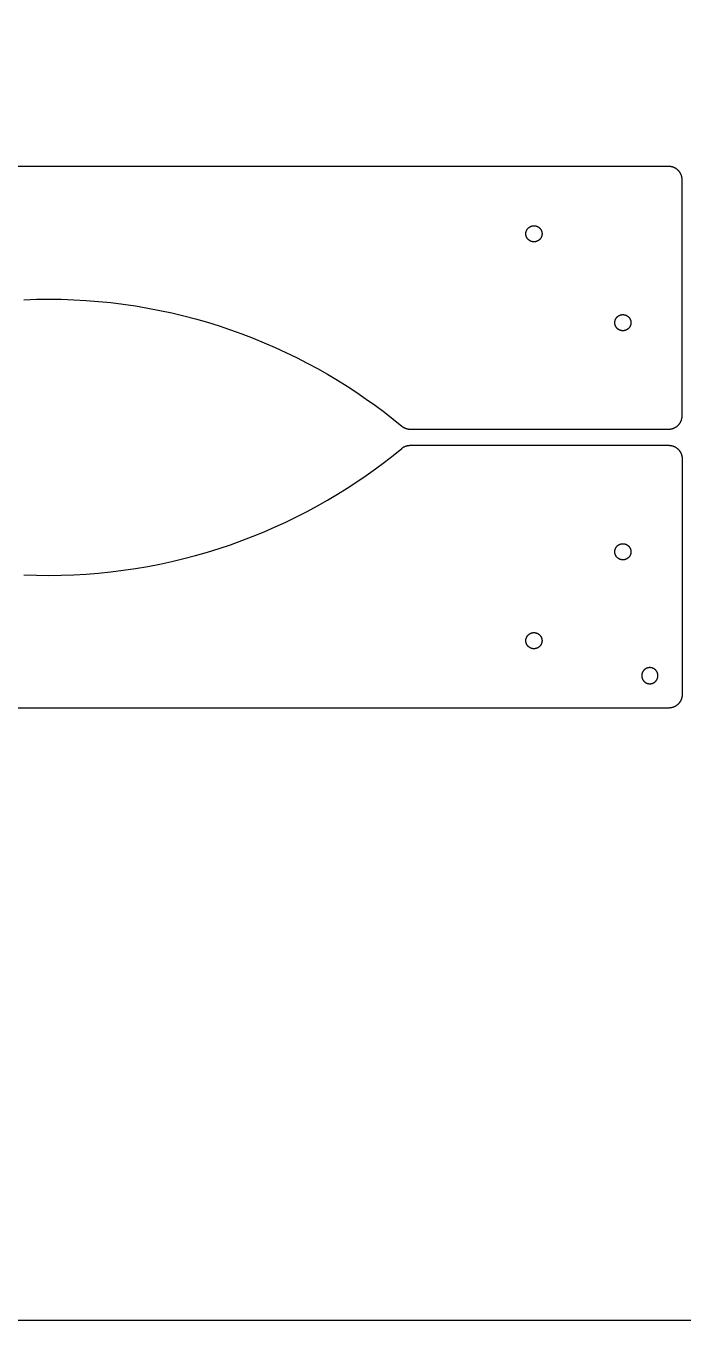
# Model space of a CAD drawing. Header units: millimetres. Extents: x 0 to 1736, y 0 to 1922.
# Drawn here: x 878.8 to 1122.6, y 0 to 480.5 of the extents above; entities that cross this region are included whole.
import ezdxf

# ---------------------------------------------------------------- set-up
doc = ezdxf.new("R2010")
doc.units = ezdxf.units.MM
doc.header["$MEASUREMENT"] = 0
doc.layers.add('Default', color=18, linetype='Continuous', true_color=0x000000)

msp = doc.modelspace()

# ---------------------------------------------------------------- linework, layer by layer
at = {"layer": 'Default', "color": 251, "true_color": 0x696969}
msp.add_lwpolyline([(0, 0), (1736, 0), (1736, 961), (0, 961)], close=True, dxfattribs=at)
at = {"layer": 'Default'}
for points in [[(878.06, 378.84), (882.68, 379), (887.3, 379.05), (891.92, 379), (896.54, 378.84), (901.15, 378.58), (905.75, 378.22), (910.33, 377.75), (914.9, 377.18), (919.45, 376.52), (923.98, 375.75), (928.47, 374.88), (932.94, 373.91), (937.37, 372.85), (941.77, 371.7), (946.12, 370.45), (950.44, 369.11), (954.71, 367.68), (958.93, 366.16), (963.1, 364.56), (967.22, 362.87), (971.28, 361.1), (975.28, 359.26), (979.23, 357.34), (983.11, 355.34), (986.94, 353.28), (990.69, 351.14), (994.38, 348.94), (998, 346.68), (1001.56, 344.36), (1005.04, 341.97), (1008.45, 339.54), (1011.79, 337.05), (1015.05, 334.51), (1018.24, 331.93), (1018.32, 331.86), (1018.41, 331.8), (1018.49, 331.73), (1018.58, 331.67), (1018.67, 331.61), (1018.76, 331.55), (1018.85, 331.49), (1018.95, 331.44), (1019.04, 331.39), (1019.14, 331.34), (1019.23, 331.29), (1019.33, 331.24), (1019.43, 331.2), (1019.53, 331.15), (1019.63, 331.11), (1019.73, 331.08), (1019.84, 331.04), (1019.94, 331.01), (1020.05, 330.98), (1020.15, 330.95), (1020.26, 330.92), (1020.36, 330.9), (1020.47, 330.87), (1020.57, 330.85), (1020.68, 330.84), (1020.79, 330.82), (1020.9, 330.81), (1021, 330.8), (1021.11, 330.79), (1021.22, 330.78), (1021.32, 330.78), (1021.43, 330.78), (1117.3, 330.78), (1117.41, 330.78), (1117.52, 330.79), (1117.63, 330.79), (1117.75, 330.8), (1117.86, 330.81), (1117.98, 330.83), (1118.09, 330.84), (1118.21, 330.86), (1118.32, 330.89), (1118.44, 330.91), (1118.56, 330.94), (1118.67, 330.97), (1118.79, 331.01), (1118.91, 331.05), (1119.02, 331.09), (1119.14, 331.13), (1119.25, 331.18), (1119.37, 331.23), (1119.48, 331.28), (1119.59, 331.34), (1119.7, 331.4), (1119.82, 331.46), (1119.92, 331.53), (1120.03, 331.6), (1120.14, 331.67), (1120.24, 331.74), (1120.35, 331.82), (1120.45, 331.9), (1120.55, 331.98), (1120.64, 332.07), (1120.74, 332.15), (1120.83, 332.24), (1120.92, 332.34), (1121.01, 332.43), (1121.1, 332.53), (1121.18, 332.63), (1121.26, 332.73), (1121.34, 332.83), (1121.41, 332.94), (1121.48, 333.04), (1121.55, 333.15), (1121.62, 333.26), (1121.68, 333.37), (1121.74, 333.48), (1121.79, 333.6), (1121.85, 333.71), (1121.9, 333.82), (1121.95, 333.94), (1121.99, 334.06), (1122.03, 334.17), (1122.07, 334.29), (1122.1, 334.4), (1122.14, 334.52), (1122.16, 334.64), (1122.19, 334.75), (1122.21, 334.87), (1122.23, 334.99), (1122.25, 335.1), (1122.26, 335.22), (1122.28, 335.33), (1122.29, 335.44), (1122.29, 335.56), (1122.3, 335.67), (1122.3, 335.78), (1122.3, 423.31), (1122.3, 423.42), (1122.29, 423.53), (1122.29, 423.65), (1122.28, 423.76), (1122.26, 423.87), (1122.25, 423.99), (1122.23, 424.1), (1122.21, 424.22), (1122.19, 424.34), (1122.16, 424.45), (1122.14, 424.57), (1122.1, 424.69), (1122.07, 424.8), (1122.03, 424.92), (1121.99, 425.04), (1121.95, 425.15), (1121.9, 425.27), (1121.85, 425.38), (1121.79, 425.49), (1121.74, 425.61), (1121.68, 425.72), (1121.62, 425.83), (1121.55, 425.94), (1121.48, 426.05), (1121.41, 426.15), (1121.34, 426.26), (1121.26, 426.36), (1121.18, 426.46), (1121.1, 426.56), (1121.01, 426.66), (1120.92, 426.75), (1120.83, 426.85), (1120.74, 426.94), (1120.64, 427.02), (1120.55, 427.11), (1120.45, 427.19), (1120.35, 427.27), (1120.24, 427.35), (1120.14, 427.42), (1120.03, 427.5), (1119.92, 427.56), (1119.82, 427.63), (1119.7, 427.69), (1119.59, 427.75), (1119.48, 427.81), (1119.37, 427.86), (1119.25, 427.91), (1119.14, 427.96), (1119.02, 428), (1118.91, 428.05), (1118.79, 428.08), (1118.67, 428.12), (1118.56, 428.15), (1118.44, 428.18), (1118.32, 428.2), (1118.21, 428.23), (1118.09, 428.25), (1117.98, 428.26), (1117.86, 428.28), (1117.75, 428.29), (1117.63, 428.3), (1117.52, 428.31), (1117.41, 428.31), (1117.3, 428.31), (657.3, 428.31)], [(878.06, 276.72), (882.68, 276.57), (887.3, 276.51), (891.92, 276.57), (896.54, 276.72), (901.15, 276.98), (905.75, 277.34), (910.33, 277.81), (914.9, 278.38), (919.45, 279.04), (923.98, 279.81), (928.47, 280.68), (932.94, 281.65), (937.37, 282.71), (941.77, 283.86), (946.12, 285.11), (950.44, 286.45), (954.71, 287.88), (958.93, 289.4), (963.1, 291), (967.22, 292.69), (971.28, 294.46), (975.28, 296.3), (979.23, 298.22), (983.11, 300.22), (986.94, 302.28), (990.69, 304.42), (994.38, 306.62), (998, 308.88), (1001.56, 311.2), (1005.04, 313.59), (1008.45, 316.02), (1011.79, 318.51), (1015.05, 321.05), (1018.24, 323.63), (1018.32, 323.7), (1018.41, 323.77), (1018.49, 323.83), (1018.58, 323.89), (1018.67, 323.95), (1018.76, 324.01), (1018.85, 324.07), (1018.95, 324.12), (1019.04, 324.17), (1019.14, 324.22), (1019.23, 324.27), (1019.33, 324.32), (1019.43, 324.36), (1019.53, 324.41), (1019.63, 324.45), (1019.73, 324.49), (1019.84, 324.52), (1019.94, 324.55), (1020.05, 324.59), (1020.15, 324.61), (1020.26, 324.64), (1020.36, 324.67), (1020.47, 324.69), (1020.57, 324.71), (1020.68, 324.72), (1020.79, 324.74), (1020.9, 324.75), (1021, 324.76), (1021.11, 324.77), (1021.22, 324.78), (1021.32, 324.78), (1021.43, 324.78), (1117.3, 324.78), (1117.41, 324.78), (1117.52, 324.78), (1117.63, 324.77), (1117.75, 324.76), (1117.86, 324.75), (1117.98, 324.73), (1118.09, 324.72), (1118.21, 324.7), (1118.32, 324.67), (1118.44, 324.65), (1118.56, 324.62), (1118.67, 324.59), (1118.79, 324.55), (1118.91, 324.51), (1119.02, 324.47), (1119.14, 324.43), (1119.25, 324.38), (1119.37, 324.33), (1119.48, 324.28), (1119.59, 324.22), (1119.7, 324.16), (1119.82, 324.1), (1119.92, 324.03), (1120.03, 323.97), (1120.14, 323.89), (1120.24, 323.82), (1120.35, 323.74), (1120.45, 323.66), (1120.55, 323.58), (1120.64, 323.49), (1120.74, 323.41), (1120.83, 323.32), (1120.92, 323.22), (1121.01, 323.13), (1121.1, 323.03), (1121.18, 322.93), (1121.26, 322.83), (1121.34, 322.73), (1121.41, 322.62), (1121.48, 322.52), (1121.55, 322.41), (1121.62, 322.3), (1121.68, 322.19), (1121.74, 322.08), (1121.79, 321.96), (1121.85, 321.85), (1121.9, 321.74), (1121.95, 321.62), (1121.99, 321.51), (1122.03, 321.39), (1122.07, 321.27), (1122.1, 321.16), (1122.14, 321.04), (1122.16, 320.92), (1122.19, 320.81), (1122.21, 320.69), (1122.23, 320.57), (1122.25, 320.46), (1122.26, 320.34), (1122.28, 320.23), (1122.29, 320.12), (1122.29, 320), (1122.3, 319.89), (1122.3, 319.78), (1122.3, 232.25), (1122.3, 232.14), (1122.29, 232.03), (1122.29, 231.91), (1122.28, 231.8), (1122.26, 231.69), (1122.25, 231.57), (1122.23, 231.46), (1122.21, 231.34), (1122.19, 231.22), (1122.16, 231.11), (1122.14, 230.99), (1122.1, 230.87), (1122.07, 230.76), (1122.03, 230.64), (1121.99, 230.52), (1121.95, 230.41), (1121.9, 230.29), (1121.85, 230.18), (1121.79, 230.07), (1121.74, 229.95), (1121.68, 229.84), (1121.62, 229.73), (1121.55, 229.62), (1121.48, 229.51), (1121.41, 229.41), (1121.34, 229.3), (1121.26, 229.2), (1121.18, 229.1), (1121.1, 229), (1121.01, 228.9), (1120.92, 228.81), (1120.83, 228.71), (1120.74, 228.62), (1120.64, 228.54), (1120.55, 228.45), (1120.45, 228.37), (1120.35, 228.29), (1120.24, 228.21), (1120.14, 228.14), (1120.03, 228.06), (1119.92, 228), (1119.82, 227.93), (1119.7, 227.87), (1119.59, 227.81), (1119.48, 227.75), (1119.37, 227.7), (1119.25, 227.65), (1119.14, 227.6), (1119.02, 227.56), (1118.91, 227.52), (1118.79, 227.48), (1118.67, 227.44), (1118.56, 227.41), (1118.44, 227.38), (1118.32, 227.36), (1118.21, 227.33), (1118.09, 227.31), (1117.98, 227.3), (1117.86, 227.28), (1117.75, 227.27), (1117.63, 227.26), (1117.52, 227.25), (1117.41, 227.25), (1117.3, 227.25), (657.3, 227.25)]]:
    msp.add_lwpolyline(points, dxfattribs=at)
for points in [[(1067.3, 406.31), (1067.36, 406.31), (1067.43, 406.31), (1067.5, 406.3), (1067.57, 406.3), (1067.63, 406.29), (1067.7, 406.28), (1067.77, 406.27), (1067.84, 406.26), (1067.91, 406.25), (1067.98, 406.23), (1068.05, 406.21), (1068.12, 406.2), (1068.19, 406.17), (1068.26, 406.15), (1068.33, 406.13), (1068.4, 406.1), (1068.47, 406.07), (1068.54, 406.04), (1068.61, 406.01), (1068.67, 405.98), (1068.74, 405.94), (1068.81, 405.9), (1068.87, 405.86), (1068.94, 405.82), (1069, 405.78), (1069.07, 405.73), (1069.13, 405.69), (1069.19, 405.64), (1069.25, 405.59), (1069.31, 405.54), (1069.36, 405.49), (1069.42, 405.43), (1069.47, 405.38), (1069.52, 405.32), (1069.58, 405.26), (1069.63, 405.2), (1069.67, 405.14), (1069.72, 405.08), (1069.76, 405.02), (1069.81, 404.95), (1069.85, 404.89), (1069.89, 404.82), (1069.93, 404.76), (1069.96, 404.69), (1070, 404.62), (1070.03, 404.55), (1070.06, 404.48), (1070.09, 404.42), (1070.11, 404.35), (1070.14, 404.28), (1070.16, 404.21), (1070.18, 404.14), (1070.2, 404.07), (1070.22, 404), (1070.23, 403.93), (1070.25, 403.86), (1070.26, 403.79), (1070.27, 403.72), (1070.28, 403.65), (1070.28, 403.58), (1070.29, 403.51), (1070.29, 403.44), (1070.3, 403.38), (1070.3, 403.31), (1070.3, 403.24), (1070.29, 403.18), (1070.29, 403.11), (1070.28, 403.04), (1070.28, 402.97), (1070.27, 402.9), (1070.26, 402.83), (1070.25, 402.77), (1070.23, 402.7), (1070.22, 402.63), (1070.2, 402.56), (1070.18, 402.49), (1070.16, 402.42), (1070.14, 402.35), (1070.11, 402.28), (1070.09, 402.21), (1070.06, 402.14), (1070.03, 402.07), (1070, 402), (1069.96, 401.93), (1069.93, 401.87), (1069.89, 401.8), (1069.85, 401.73), (1069.81, 401.67), (1069.76, 401.61), (1069.72, 401.54), (1069.67, 401.48), (1069.63, 401.42), (1069.58, 401.36), (1069.52, 401.3), (1069.47, 401.25), (1069.42, 401.19), (1069.36, 401.14), (1069.31, 401.08), (1069.25, 401.03), (1069.19, 400.98), (1069.13, 400.93), (1069.07, 400.89), (1069, 400.84), (1068.94, 400.8), (1068.87, 400.76), (1068.81, 400.72), (1068.74, 400.68), (1068.67, 400.65), (1068.61, 400.61), (1068.54, 400.58), (1068.47, 400.55), (1068.4, 400.52), (1068.33, 400.5), (1068.26, 400.47), (1068.19, 400.45), (1068.12, 400.43), (1068.05, 400.41), (1067.98, 400.39), (1067.91, 400.37), (1067.84, 400.36), (1067.77, 400.35), (1067.7, 400.34), (1067.63, 400.33), (1067.57, 400.32), (1067.5, 400.32), (1067.43, 400.31), (1067.36, 400.31), (1067.3, 400.31), (1067.23, 400.31), (1067.16, 400.31), (1067.1, 400.32), (1067.03, 400.32), (1066.96, 400.33), (1066.89, 400.34), (1066.82, 400.35), (1066.75, 400.36), (1066.68, 400.37), (1066.61, 400.39), (1066.54, 400.41), (1066.47, 400.43), (1066.4, 400.45), (1066.33, 400.47), (1066.26, 400.5), (1066.19, 400.52), (1066.12, 400.55), (1066.05, 400.58), (1065.99, 400.61), (1065.92, 400.65), (1065.85, 400.68), (1065.79, 400.72), (1065.72, 400.76), (1065.66, 400.8), (1065.59, 400.84), (1065.53, 400.89), (1065.47, 400.93), (1065.41, 400.98), (1065.35, 401.03), (1065.29, 401.08), (1065.23, 401.14), (1065.18, 401.19), (1065.12, 401.25), (1065.07, 401.3), (1065.02, 401.36), (1064.97, 401.42), (1064.92, 401.48), (1064.87, 401.54), (1064.83, 401.61), (1064.79, 401.67), (1064.74, 401.73), (1064.71, 401.8), (1064.67, 401.87), (1064.63, 401.93), (1064.6, 402), (1064.57, 402.07), (1064.54, 402.14), (1064.51, 402.21), (1064.48, 402.28), (1064.46, 402.35), (1064.43, 402.42), (1064.41, 402.49), (1064.39, 402.56), (1064.38, 402.63), (1064.36, 402.7), (1064.35, 402.77), (1064.33, 402.83), (1064.32, 402.9), (1064.32, 402.97), (1064.31, 403.04), (1064.3, 403.11), (1064.3, 403.18), (1064.3, 403.24), (1064.3, 403.31), (1064.3, 403.38), (1064.3, 403.44), (1064.3, 403.51), (1064.31, 403.58), (1064.32, 403.65), (1064.32, 403.72), (1064.33, 403.79), (1064.35, 403.86), (1064.36, 403.93), (1064.38, 404), (1064.39, 404.07), (1064.41, 404.14), (1064.43, 404.21), (1064.46, 404.28), (1064.48, 404.35), (1064.51, 404.42), (1064.54, 404.48), (1064.57, 404.55), (1064.6, 404.62), (1064.63, 404.69), (1064.67, 404.76), (1064.71, 404.82), (1064.74, 404.89), (1064.79, 404.95), (1064.83, 405.02), (1064.87, 405.08), (1064.92, 405.14), (1064.97, 405.2), (1065.02, 405.26), (1065.07, 405.32), (1065.12, 405.38), (1065.18, 405.43), (1065.23, 405.49), (1065.29, 405.54), (1065.35, 405.59), (1065.41, 405.64), (1065.47, 405.69), (1065.53, 405.73), (1065.59, 405.78), (1065.66, 405.82), (1065.72, 405.86), (1065.79, 405.9), (1065.85, 405.94), (1065.92, 405.98), (1065.99, 406.01), (1066.05, 406.04), (1066.12, 406.07), (1066.19, 406.1), (1066.26, 406.13), (1066.33, 406.15), (1066.4, 406.17), (1066.47, 406.2), (1066.54, 406.21), (1066.61, 406.23), (1066.68, 406.25), (1066.75, 406.26), (1066.82, 406.27), (1066.89, 406.28), (1066.96, 406.29), (1067.03, 406.3), (1067.1, 406.3), (1067.16, 406.31), (1067.23, 406.31)], [(1100.3, 373.31), (1100.36, 373.31), (1100.43, 373.31), (1100.5, 373.3), (1100.57, 373.3), (1100.63, 373.29), (1100.7, 373.28), (1100.77, 373.27), (1100.84, 373.26), (1100.91, 373.25), (1100.98, 373.23), (1101.05, 373.21), (1101.12, 373.2), (1101.19, 373.17), (1101.26, 373.15), (1101.33, 373.13), (1101.4, 373.1), (1101.47, 373.07), (1101.54, 373.04), (1101.61, 373.01), (1101.67, 372.98), (1101.74, 372.94), (1101.81, 372.9), (1101.87, 372.86), (1101.94, 372.82), (1102, 372.78), (1102.07, 372.73), (1102.13, 372.69), (1102.19, 372.64), (1102.25, 372.59), (1102.31, 372.54), (1102.36, 372.49), (1102.42, 372.43), (1102.47, 372.38), (1102.52, 372.32), (1102.58, 372.26), (1102.63, 372.2), (1102.67, 372.14), (1102.72, 372.08), (1102.76, 372.02), (1102.81, 371.95), (1102.85, 371.89), (1102.89, 371.82), (1102.93, 371.76), (1102.96, 371.69), (1103, 371.62), (1103.03, 371.55), (1103.06, 371.48), (1103.09, 371.42), (1103.11, 371.35), (1103.14, 371.28), (1103.16, 371.21), (1103.18, 371.14), (1103.2, 371.07), (1103.22, 371), (1103.23, 370.93), (1103.25, 370.86), (1103.26, 370.79), (1103.27, 370.72), (1103.28, 370.65), (1103.28, 370.58), (1103.29, 370.51), (1103.29, 370.44), (1103.3, 370.38), (1103.3, 370.31), (1103.3, 370.24), (1103.29, 370.18), (1103.29, 370.11), (1103.28, 370.04), (1103.28, 369.97), (1103.27, 369.9), (1103.26, 369.83), (1103.25, 369.77), (1103.23, 369.7), (1103.22, 369.63), (1103.2, 369.56), (1103.18, 369.49), (1103.16, 369.42), (1103.14, 369.35), (1103.11, 369.28), (1103.09, 369.21), (1103.06, 369.14), (1103.03, 369.07), (1103, 369), (1102.96, 368.93), (1102.93, 368.87), (1102.89, 368.8), (1102.85, 368.73), (1102.81, 368.67), (1102.76, 368.61), (1102.72, 368.54), (1102.67, 368.48), (1102.63, 368.42), (1102.58, 368.36), (1102.52, 368.3), (1102.47, 368.25), (1102.42, 368.19), (1102.36, 368.14), (1102.31, 368.08), (1102.25, 368.03), (1102.19, 367.98), (1102.13, 367.93), (1102.07, 367.89), (1102, 367.84), (1101.94, 367.8), (1101.87, 367.76), (1101.81, 367.72), (1101.74, 367.68), (1101.67, 367.65), (1101.61, 367.61), (1101.54, 367.58), (1101.47, 367.55), (1101.4, 367.52), (1101.33, 367.5), (1101.26, 367.47), (1101.19, 367.45), (1101.12, 367.43), (1101.05, 367.41), (1100.98, 367.39), (1100.91, 367.37), (1100.84, 367.36), (1100.77, 367.35), (1100.7, 367.34), (1100.63, 367.33), (1100.57, 367.32), (1100.5, 367.32), (1100.43, 367.31), (1100.36, 367.31), (1100.3, 367.31), (1100.23, 367.31), (1100.16, 367.31), (1100.1, 367.32), (1100.03, 367.32), (1099.96, 367.33), (1099.89, 367.34), (1099.82, 367.35), (1099.75, 367.36), (1099.68, 367.37), (1099.61, 367.39), (1099.54, 367.41), (1099.47, 367.43), (1099.4, 367.45), (1099.33, 367.47), (1099.26, 367.5), (1099.19, 367.52), (1099.12, 367.55), (1099.05, 367.58), (1098.99, 367.61), (1098.92, 367.65), (1098.85, 367.68), (1098.79, 367.72), (1098.72, 367.76), (1098.66, 367.8), (1098.59, 367.84), (1098.53, 367.89), (1098.47, 367.93), (1098.41, 367.98), (1098.35, 368.03), (1098.29, 368.08), (1098.23, 368.14), (1098.18, 368.19), (1098.12, 368.25), (1098.07, 368.3), (1098.02, 368.36), (1097.97, 368.42), (1097.92, 368.48), (1097.87, 368.54), (1097.83, 368.61), (1097.79, 368.67), (1097.74, 368.73), (1097.71, 368.8), (1097.67, 368.87), (1097.63, 368.93), (1097.6, 369), (1097.57, 369.07), (1097.54, 369.14), (1097.51, 369.21), (1097.48, 369.28), (1097.46, 369.35), (1097.43, 369.42), (1097.41, 369.49), (1097.39, 369.56), (1097.38, 369.63), (1097.36, 369.7), (1097.35, 369.77), (1097.33, 369.83), (1097.32, 369.9), (1097.32, 369.97), (1097.31, 370.04), (1097.3, 370.11), (1097.3, 370.18), (1097.3, 370.24), (1097.3, 370.31), (1097.3, 370.38), (1097.3, 370.44), (1097.3, 370.51), (1097.31, 370.58), (1097.32, 370.65), (1097.32, 370.72), (1097.33, 370.79), (1097.35, 370.86), (1097.36, 370.93), (1097.38, 371), (1097.39, 371.07), (1097.41, 371.14), (1097.43, 371.21), (1097.46, 371.28), (1097.48, 371.35), (1097.51, 371.42), (1097.54, 371.48), (1097.57, 371.55), (1097.6, 371.62), (1097.63, 371.69), (1097.67, 371.76), (1097.71, 371.82), (1097.74, 371.89), (1097.79, 371.95), (1097.83, 372.02), (1097.87, 372.08), (1097.92, 372.14), (1097.97, 372.2), (1098.02, 372.26), (1098.07, 372.32), (1098.12, 372.38), (1098.18, 372.43), (1098.23, 372.49), (1098.29, 372.54), (1098.35, 372.59), (1098.41, 372.64), (1098.47, 372.69), (1098.53, 372.73), (1098.59, 372.78), (1098.66, 372.82), (1098.72, 372.86), (1098.79, 372.9), (1098.85, 372.94), (1098.92, 372.98), (1098.99, 373.01), (1099.05, 373.04), (1099.12, 373.07), (1099.19, 373.1), (1099.26, 373.13), (1099.33, 373.15), (1099.4, 373.17), (1099.47, 373.2), (1099.54, 373.21), (1099.61, 373.23), (1099.68, 373.25), (1099.75, 373.26), (1099.82, 373.27), (1099.89, 373.28), (1099.96, 373.29), (1100.03, 373.3), (1100.1, 373.3), (1100.16, 373.31), (1100.23, 373.31)], [(1100.3, 288.25), (1100.36, 288.25), (1100.43, 288.25), (1100.5, 288.24), (1100.57, 288.24), (1100.63, 288.23), (1100.7, 288.22), (1100.77, 288.21), (1100.84, 288.2), (1100.91, 288.19), (1100.98, 288.17), (1101.05, 288.15), (1101.12, 288.13), (1101.19, 288.11), (1101.26, 288.09), (1101.33, 288.07), (1101.4, 288.04), (1101.47, 288.01), (1101.54, 287.98), (1101.61, 287.95), (1101.67, 287.91), (1101.74, 287.88), (1101.81, 287.84), (1101.87, 287.8), (1101.94, 287.76), (1102, 287.72), (1102.07, 287.67), (1102.13, 287.63), (1102.19, 287.58), (1102.25, 287.53), (1102.31, 287.48), (1102.36, 287.43), (1102.42, 287.37), (1102.47, 287.32), (1102.52, 287.26), (1102.58, 287.2), (1102.63, 287.14), (1102.67, 287.08), (1102.72, 287.02), (1102.76, 286.96), (1102.81, 286.89), (1102.85, 286.83), (1102.89, 286.76), (1102.93, 286.69), (1102.96, 286.63), (1103, 286.56), (1103.03, 286.49), (1103.06, 286.42), (1103.09, 286.35), (1103.11, 286.28), (1103.14, 286.21), (1103.16, 286.15), (1103.18, 286.08), (1103.2, 286.01), (1103.22, 285.94), (1103.23, 285.87), (1103.25, 285.8), (1103.26, 285.73), (1103.27, 285.66), (1103.28, 285.59), (1103.28, 285.52), (1103.29, 285.45), (1103.29, 285.38), (1103.3, 285.32), (1103.3, 285.25), (1103.3, 285.18), (1103.29, 285.12), (1103.29, 285.05), (1103.28, 284.98), (1103.28, 284.91), (1103.27, 284.84), (1103.26, 284.77), (1103.25, 284.7), (1103.23, 284.63), (1103.22, 284.56), (1103.2, 284.49), (1103.18, 284.42), (1103.16, 284.35), (1103.14, 284.28), (1103.11, 284.21), (1103.09, 284.15), (1103.06, 284.08), (1103.03, 284.01), (1103, 283.94), (1102.96, 283.87), (1102.93, 283.8), (1102.89, 283.74), (1102.85, 283.67), (1102.81, 283.61), (1102.76, 283.54), (1102.72, 283.48), (1102.67, 283.42), (1102.63, 283.36), (1102.58, 283.3), (1102.52, 283.24), (1102.47, 283.18), (1102.42, 283.13), (1102.36, 283.07), (1102.31, 283.02), (1102.25, 282.97), (1102.19, 282.92), (1102.13, 282.87), (1102.07, 282.83), (1102, 282.78), (1101.94, 282.74), (1101.87, 282.7), (1101.81, 282.66), (1101.74, 282.62), (1101.67, 282.58), (1101.61, 282.55), (1101.54, 282.52), (1101.47, 282.49), (1101.4, 282.46), (1101.33, 282.43), (1101.26, 282.41), (1101.19, 282.39), (1101.12, 282.37), (1101.05, 282.35), (1100.98, 282.33), (1100.91, 282.31), (1100.84, 282.3), (1100.77, 282.29), (1100.7, 282.28), (1100.63, 282.27), (1100.57, 282.26), (1100.5, 282.26), (1100.43, 282.25), (1100.36, 282.25), (1100.3, 282.25), (1100.23, 282.25), (1100.16, 282.25), (1100.1, 282.26), (1100.03, 282.26), (1099.96, 282.27), (1099.89, 282.28), (1099.82, 282.29), (1099.75, 282.3), (1099.68, 282.31), (1099.61, 282.33), (1099.54, 282.35), (1099.47, 282.37), (1099.4, 282.39), (1099.33, 282.41), (1099.26, 282.43), (1099.19, 282.46), (1099.12, 282.49), (1099.05, 282.52), (1098.99, 282.55), (1098.92, 282.58), (1098.85, 282.62), (1098.79, 282.66), (1098.72, 282.7), (1098.66, 282.74), (1098.59, 282.78), (1098.53, 282.83), (1098.47, 282.87), (1098.41, 282.92), (1098.35, 282.97), (1098.29, 283.02), (1098.23, 283.07), (1098.18, 283.13), (1098.12, 283.18), (1098.07, 283.24), (1098.02, 283.3), (1097.97, 283.36), (1097.92, 283.42), (1097.87, 283.48), (1097.83, 283.54), (1097.79, 283.61), (1097.74, 283.67), (1097.71, 283.74), (1097.67, 283.8), (1097.63, 283.87), (1097.6, 283.94), (1097.57, 284.01), (1097.54, 284.08), (1097.51, 284.15), (1097.48, 284.21), (1097.46, 284.28), (1097.43, 284.35), (1097.41, 284.42), (1097.39, 284.49), (1097.38, 284.56), (1097.36, 284.63), (1097.35, 284.7), (1097.33, 284.77), (1097.32, 284.84), (1097.32, 284.91), (1097.31, 284.98), (1097.3, 285.05), (1097.3, 285.12), (1097.3, 285.18), (1097.3, 285.25), (1097.3, 285.32), (1097.3, 285.38), (1097.3, 285.45), (1097.31, 285.52), (1097.32, 285.59), (1097.32, 285.66), (1097.33, 285.73), (1097.35, 285.8), (1097.36, 285.87), (1097.38, 285.94), (1097.39, 286.01), (1097.41, 286.08), (1097.43, 286.15), (1097.46, 286.21), (1097.48, 286.28), (1097.51, 286.35), (1097.54, 286.42), (1097.57, 286.49), (1097.6, 286.56), (1097.63, 286.63), (1097.67, 286.69), (1097.71, 286.76), (1097.74, 286.83), (1097.79, 286.89), (1097.83, 286.96), (1097.87, 287.02), (1097.92, 287.08), (1097.97, 287.14), (1098.02, 287.2), (1098.07, 287.26), (1098.12, 287.32), (1098.18, 287.37), (1098.23, 287.43), (1098.29, 287.48), (1098.35, 287.53), (1098.41, 287.58), (1098.47, 287.63), (1098.53, 287.67), (1098.59, 287.72), (1098.66, 287.76), (1098.72, 287.8), (1098.79, 287.84), (1098.85, 287.88), (1098.92, 287.91), (1098.99, 287.95), (1099.05, 287.98), (1099.12, 288.01), (1099.19, 288.04), (1099.26, 288.07), (1099.33, 288.09), (1099.4, 288.11), (1099.47, 288.13), (1099.54, 288.15), (1099.61, 288.17), (1099.68, 288.19), (1099.75, 288.2), (1099.82, 288.21), (1099.89, 288.22), (1099.96, 288.23), (1100.03, 288.24), (1100.1, 288.24), (1100.16, 288.25), (1100.23, 288.25)], [(1067.3, 255.25), (1067.36, 255.25), (1067.43, 255.25), (1067.5, 255.24), (1067.57, 255.24), (1067.63, 255.23), (1067.7, 255.22), (1067.77, 255.21), (1067.84, 255.2), (1067.91, 255.19), (1067.98, 255.17), (1068.05, 255.15), (1068.12, 255.13), (1068.19, 255.11), (1068.26, 255.09), (1068.33, 255.07), (1068.4, 255.04), (1068.47, 255.01), (1068.54, 254.98), (1068.61, 254.95), (1068.67, 254.91), (1068.74, 254.88), (1068.81, 254.84), (1068.87, 254.8), (1068.94, 254.76), (1069, 254.72), (1069.07, 254.67), (1069.13, 254.63), (1069.19, 254.58), (1069.25, 254.53), (1069.31, 254.48), (1069.36, 254.43), (1069.42, 254.37), (1069.47, 254.32), (1069.52, 254.26), (1069.58, 254.2), (1069.63, 254.14), (1069.67, 254.08), (1069.72, 254.02), (1069.76, 253.96), (1069.81, 253.89), (1069.85, 253.83), (1069.89, 253.76), (1069.93, 253.69), (1069.96, 253.63), (1070, 253.56), (1070.03, 253.49), (1070.06, 253.42), (1070.09, 253.35), (1070.11, 253.28), (1070.14, 253.21), (1070.16, 253.15), (1070.18, 253.08), (1070.2, 253.01), (1070.22, 252.94), (1070.23, 252.87), (1070.25, 252.8), (1070.26, 252.73), (1070.27, 252.66), (1070.28, 252.59), (1070.28, 252.52), (1070.29, 252.45), (1070.29, 252.38), (1070.3, 252.32), (1070.3, 252.25), (1070.3, 252.18), (1070.29, 252.12), (1070.29, 252.05), (1070.28, 251.98), (1070.28, 251.91), (1070.27, 251.84), (1070.26, 251.77), (1070.25, 251.7), (1070.23, 251.63), (1070.22, 251.56), (1070.2, 251.49), (1070.18, 251.42), (1070.16, 251.35), (1070.14, 251.28), (1070.11, 251.21), (1070.09, 251.15), (1070.06, 251.08), (1070.03, 251.01), (1070, 250.94), (1069.96, 250.87), (1069.93, 250.8), (1069.89, 250.74), (1069.85, 250.67), (1069.81, 250.61), (1069.76, 250.54), (1069.72, 250.48), (1069.67, 250.42), (1069.63, 250.36), (1069.58, 250.3), (1069.52, 250.24), (1069.47, 250.18), (1069.42, 250.13), (1069.36, 250.07), (1069.31, 250.02), (1069.25, 249.97), (1069.19, 249.92), (1069.13, 249.87), (1069.07, 249.83), (1069, 249.78), (1068.94, 249.74), (1068.87, 249.7), (1068.81, 249.66), (1068.74, 249.62), (1068.67, 249.58), (1068.61, 249.55), (1068.54, 249.52), (1068.47, 249.49), (1068.4, 249.46), (1068.33, 249.43), (1068.26, 249.41), (1068.19, 249.39), (1068.12, 249.37), (1068.05, 249.35), (1067.98, 249.33), (1067.91, 249.31), (1067.84, 249.3), (1067.77, 249.29), (1067.7, 249.28), (1067.63, 249.27), (1067.57, 249.26), (1067.5, 249.26), (1067.43, 249.25), (1067.36, 249.25), (1067.3, 249.25), (1067.23, 249.25), (1067.16, 249.25), (1067.1, 249.26), (1067.03, 249.26), (1066.96, 249.27), (1066.89, 249.28), (1066.82, 249.29), (1066.75, 249.3), (1066.68, 249.31), (1066.61, 249.33), (1066.54, 249.35), (1066.47, 249.37), (1066.4, 249.39), (1066.33, 249.41), (1066.26, 249.43), (1066.19, 249.46), (1066.12, 249.49), (1066.05, 249.52), (1065.99, 249.55), (1065.92, 249.58), (1065.85, 249.62), (1065.79, 249.66), (1065.72, 249.7), (1065.66, 249.74), (1065.59, 249.78), (1065.53, 249.83), (1065.47, 249.87), (1065.41, 249.92), (1065.35, 249.97), (1065.29, 250.02), (1065.23, 250.07), (1065.18, 250.13), (1065.12, 250.18), (1065.07, 250.24), (1065.02, 250.3), (1064.97, 250.36), (1064.92, 250.42), (1064.87, 250.48), (1064.83, 250.54), (1064.79, 250.61), (1064.74, 250.67), (1064.71, 250.74), (1064.67, 250.8), (1064.63, 250.87), (1064.6, 250.94), (1064.57, 251.01), (1064.54, 251.08), (1064.51, 251.15), (1064.48, 251.21), (1064.46, 251.28), (1064.43, 251.35), (1064.41, 251.42), (1064.39, 251.49), (1064.38, 251.56), (1064.36, 251.63), (1064.35, 251.7), (1064.33, 251.77), (1064.32, 251.84), (1064.32, 251.91), (1064.31, 251.98), (1064.3, 252.05), (1064.3, 252.12), (1064.3, 252.18), (1064.3, 252.25), (1064.3, 252.32), (1064.3, 252.38), (1064.3, 252.45), (1064.31, 252.52), (1064.32, 252.59), (1064.32, 252.66), (1064.33, 252.73), (1064.35, 252.8), (1064.36, 252.87), (1064.38, 252.94), (1064.39, 253.01), (1064.41, 253.08), (1064.43, 253.15), (1064.46, 253.21), (1064.48, 253.28), (1064.51, 253.35), (1064.54, 253.42), (1064.57, 253.49), (1064.6, 253.56), (1064.63, 253.63), (1064.67, 253.69), (1064.71, 253.76), (1064.74, 253.83), (1064.79, 253.89), (1064.83, 253.96), (1064.87, 254.02), (1064.92, 254.08), (1064.97, 254.14), (1065.02, 254.2), (1065.07, 254.26), (1065.12, 254.32), (1065.18, 254.37), (1065.23, 254.43), (1065.29, 254.48), (1065.35, 254.53), (1065.41, 254.58), (1065.47, 254.63), (1065.53, 254.67), (1065.59, 254.72), (1065.66, 254.76), (1065.72, 254.8), (1065.79, 254.84), (1065.85, 254.88), (1065.92, 254.91), (1065.99, 254.95), (1066.05, 254.98), (1066.12, 255.01), (1066.19, 255.04), (1066.26, 255.07), (1066.33, 255.09), (1066.4, 255.11), (1066.47, 255.13), (1066.54, 255.15), (1066.61, 255.17), (1066.68, 255.19), (1066.75, 255.2), (1066.82, 255.21), (1066.89, 255.22), (1066.96, 255.23), (1067.03, 255.24), (1067.1, 255.24), (1067.16, 255.25), (1067.23, 255.25)], [(1113.3, 239.25), (1113.3, 239.32), (1113.29, 239.38), (1113.29, 239.45), (1113.28, 239.52), (1113.28, 239.59), (1113.27, 239.66), (1113.26, 239.73), (1113.25, 239.8), (1113.23, 239.87), (1113.22, 239.94), (1113.2, 240.01), (1113.18, 240.08), (1113.16, 240.15), (1113.14, 240.21), (1113.11, 240.28), (1113.09, 240.35), (1113.06, 240.42), (1113.03, 240.49), (1113, 240.56), (1112.96, 240.63), (1112.93, 240.69), (1112.89, 240.76), (1112.85, 240.83), (1112.81, 240.89), (1112.76, 240.96), (1112.72, 241.02), (1112.67, 241.08), (1112.63, 241.14), (1112.58, 241.2), (1112.52, 241.26), (1112.47, 241.32), (1112.42, 241.37), (1112.36, 241.43), (1112.31, 241.48), (1112.25, 241.53), (1112.19, 241.58), (1112.13, 241.63), (1112.07, 241.67), (1112, 241.72), (1111.94, 241.76), (1111.87, 241.8), (1111.81, 241.84), (1111.74, 241.88), (1111.67, 241.91), (1111.61, 241.95), (1111.54, 241.98), (1111.47, 242.01), (1111.4, 242.04), (1111.33, 242.07), (1111.26, 242.09), (1111.19, 242.11), (1111.12, 242.13), (1111.05, 242.15), (1110.98, 242.17), (1110.91, 242.19), (1110.84, 242.2), (1110.77, 242.21), (1110.7, 242.22), (1110.63, 242.23), (1110.57, 242.24), (1110.5, 242.24), (1110.43, 242.25), (1110.36, 242.25), (1110.3, 242.25), (1110.23, 242.25), (1110.16, 242.25), (1110.1, 242.24), (1110.03, 242.24), (1109.96, 242.23), (1109.89, 242.22), (1109.82, 242.21), (1109.75, 242.2), (1109.68, 242.19), (1109.61, 242.17), (1109.54, 242.15), (1109.47, 242.13), (1109.4, 242.11), (1109.33, 242.09), (1109.26, 242.07), (1109.19, 242.04), (1109.12, 242.01), (1109.05, 241.98), (1108.99, 241.95), (1108.92, 241.91), (1108.85, 241.88), (1108.79, 241.84), (1108.72, 241.8), (1108.66, 241.76), (1108.59, 241.72), (1108.53, 241.67), (1108.47, 241.63), (1108.41, 241.58), (1108.35, 241.53), (1108.29, 241.48), (1108.23, 241.43), (1108.18, 241.37), (1108.12, 241.32), (1108.07, 241.26), (1108.02, 241.2), (1107.97, 241.14), (1107.92, 241.08), (1107.87, 241.02), (1107.83, 240.96), (1107.79, 240.89), (1107.74, 240.83), (1107.71, 240.76), (1107.67, 240.69), (1107.63, 240.63), (1107.6, 240.56), (1107.57, 240.49), (1107.54, 240.42), (1107.51, 240.35), (1107.48, 240.28), (1107.46, 240.21), (1107.43, 240.15), (1107.41, 240.08), (1107.39, 240.01), (1107.38, 239.94), (1107.36, 239.87), (1107.35, 239.8), (1107.33, 239.73), (1107.32, 239.66), (1107.32, 239.59), (1107.31, 239.52), (1107.3, 239.45), (1107.3, 239.38), (1107.3, 239.32), (1107.3, 239.25), (1107.3, 239.18), (1107.3, 239.12), (1107.3, 239.05), (1107.31, 238.98), (1107.32, 238.91), (1107.32, 238.84), (1107.33, 238.77), (1107.35, 238.7), (1107.36, 238.63), (1107.38, 238.56), (1107.39, 238.49), (1107.41, 238.42), (1107.43, 238.35), (1107.46, 238.28), (1107.48, 238.21), (1107.51, 238.15), (1107.54, 238.08), (1107.57, 238.01), (1107.6, 237.94), (1107.63, 237.87), (1107.67, 237.8), (1107.71, 237.74), (1107.74, 237.67), (1107.79, 237.61), (1107.83, 237.54), (1107.87, 237.48), (1107.92, 237.42), (1107.97, 237.36), (1108.02, 237.3), (1108.07, 237.24), (1108.12, 237.18), (1108.18, 237.13), (1108.23, 237.07), (1108.29, 237.02), (1108.35, 236.97), (1108.41, 236.92), (1108.47, 236.87), (1108.53, 236.83), (1108.59, 236.78), (1108.66, 236.74), (1108.72, 236.7), (1108.79, 236.66), (1108.85, 236.62), (1108.92, 236.58), (1108.99, 236.55), (1109.05, 236.52), (1109.12, 236.49), (1109.19, 236.46), (1109.26, 236.43), (1109.33, 236.41), (1109.4, 236.39), (1109.47, 236.37), (1109.54, 236.35), (1109.61, 236.33), (1109.68, 236.31), (1109.75, 236.3), (1109.82, 236.29), (1109.89, 236.28), (1109.96, 236.27), (1110.03, 236.26), (1110.1, 236.26), (1110.16, 236.25), (1110.23, 236.25), (1110.3, 236.25), (1110.36, 236.25), (1110.43, 236.25), (1110.5, 236.26), (1110.57, 236.26), (1110.63, 236.27), (1110.7, 236.28), (1110.77, 236.29), (1110.84, 236.3), (1110.91, 236.31), (1110.98, 236.33), (1111.05, 236.35), (1111.12, 236.37), (1111.19, 236.39), (1111.26, 236.41), (1111.33, 236.43), (1111.4, 236.46), (1111.47, 236.49), (1111.54, 236.52), (1111.61, 236.55), (1111.67, 236.58), (1111.74, 236.62), (1111.81, 236.66), (1111.87, 236.7), (1111.94, 236.74), (1112, 236.78), (1112.07, 236.83), (1112.13, 236.87), (1112.19, 236.92), (1112.25, 236.97), (1112.31, 237.02), (1112.36, 237.07), (1112.42, 237.13), (1112.47, 237.18), (1112.52, 237.24), (1112.58, 237.3), (1112.63, 237.36), (1112.67, 237.42), (1112.72, 237.48), (1112.76, 237.54), (1112.81, 237.61), (1112.85, 237.67), (1112.89, 237.74), (1112.93, 237.8), (1112.96, 237.87), (1113, 237.94), (1113.03, 238.01), (1113.06, 238.08), (1113.09, 238.15), (1113.11, 238.21), (1113.14, 238.28), (1113.16, 238.35), (1113.18, 238.42), (1113.2, 238.49), (1113.22, 238.56), (1113.23, 238.63), (1113.25, 238.7), (1113.26, 238.77), (1113.27, 238.84), (1113.28, 238.91), (1113.28, 238.98), (1113.29, 239.05), (1113.29, 239.12), (1113.3, 239.18)]]:
    msp.add_lwpolyline(points, close=True, dxfattribs=at)

doc.saveas('drawing.dxf')
